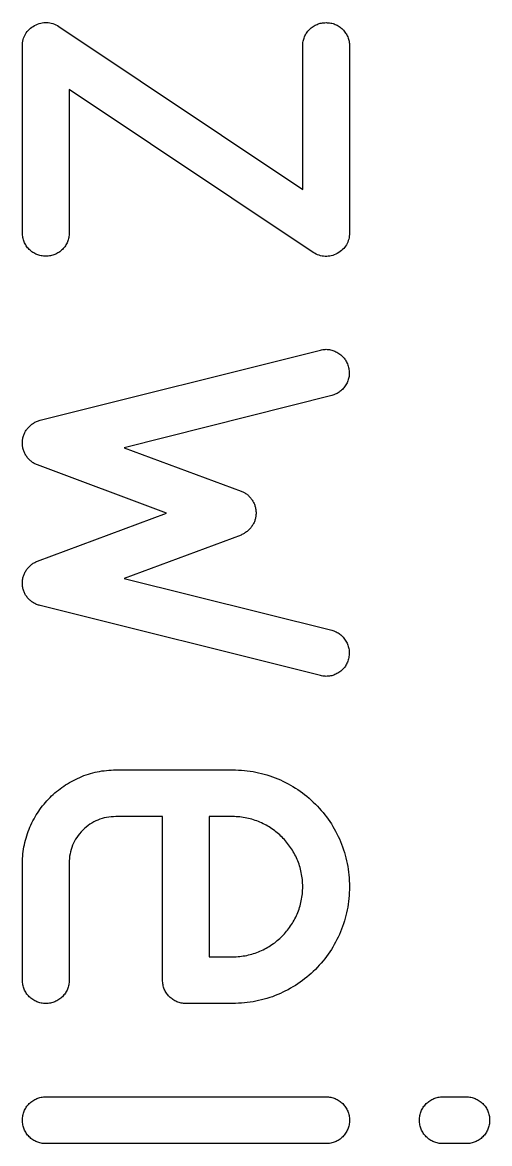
# Model space of a CAD drawing. Extents: x -220 to 711, y -42 to 774.
# Drawn here: x -164.97 to -146.97, y 58.6 to 101.81 of the extents above; entities that cross this region are included whole.
import ezdxf

# ---------------------------------------------------------------- set-up
doc = ezdxf.new("R2010")
doc.units = 0
doc.layers.get('0').update_dxf_attribs({"linetype": 'CONTINUOUS'})

msp = doc.modelspace()

# ---------------------------------------------------------------- linework, layer by layer
for p, q in [((-163.5663, 101.655), (-154.1703, 95.373)), ((-164.9703, 93.699), (-164.9703, 100.899)), ((-154.1703, 95.373), (-154.1703, 100.899)), ((-152.3703, 100.899), (-152.3703, 93.699)), ((-153.7743, 92.943), (-163.1703, 99.225)), ((-163.1703, 99.225), (-163.1703, 93.699)), ((-164.2863, 86.481), (-153.4863, 89.181)), ((-153.0543, 87.435), (-161.0463, 85.419)), ((-161.0463, 85.419), (-156.5463, 83.745)), ((-159.4263, 82.899), (-164.3943, 84.753)), ((-164.3943, 81.045), (-159.4263, 82.899)), ((-156.5463, 82.053), (-161.0463, 80.379)), ((-161.0463, 80.379), (-153.0543, 78.381)), ((-153.4863, 76.635), (-164.2863, 79.335)), ((-161.3703, 72.999), (-158.6703, 72.999)), ((-158.6703, 72.999), (-156.8703, 72.999)), ((-159.5703, 71.199), (-161.3703, 71.199)), ((-159.5703, 64.899), (-159.5703, 71.199)), ((-157.7703, 71.199), (-157.7703, 65.799)), ((-156.8703, 71.199), (-157.7703, 71.199)), ((-164.9703, 64.899), (-164.9703, 69.399)), ((-163.1703, 69.399), (-163.1703, 64.899)), ((-157.7703, 65.799), (-156.8703, 65.799)), ((-156.8703, 63.999), (-158.6703, 63.999)), ((-164.0703, 60.399), (-153.2703, 60.399)), ((-148.7703, 60.399), (-147.8703, 60.399)), ((-153.2703, 58.599), (-164.0703, 58.599)), ((-147.8703, 58.599), (-148.7703, 58.599))]:
    msp.add_line(p, q)
for points in [[(-164.9703, 100.899), (-164.9685, 100.9632), (-164.963, 101.0255), (-164.9539, 101.0858), (-164.9411, 101.1442), (-164.9246, 101.2006), (-164.9045, 101.255), (-164.8808, 101.3075), (-164.8533, 101.358), (-164.8223, 101.4065), (-164.7875, 101.453), (-164.7491, 101.4976), (-164.7071, 101.5402), (-164.6614, 101.5808), (-164.612, 101.6195), (-164.559, 101.6562), (-164.5023, 101.691)], [(-164.5023, 101.691), (-164.4438, 101.7203), (-164.3853, 101.7455), (-164.3268, 101.7665), (-164.2683, 101.7832), (-164.2098, 101.7957), (-164.1513, 101.804), (-164.0928, 101.8081), (-164.0343, 101.808), (-163.9758, 101.8036), (-163.9173, 101.795), (-163.8588, 101.7822), (-163.8003, 101.7652), (-163.7418, 101.744), (-163.6833, 101.7185), (-163.6248, 101.6888), (-163.5663, 101.655)], [(-153.9093, 101.538), (-153.8763, 101.5696), (-153.8423, 101.5991), (-153.8074, 101.6267), (-153.7715, 101.6521), (-153.7348, 101.6756), (-153.6971, 101.697), (-153.6586, 101.7164), (-153.6191, 101.7337), (-153.5787, 101.749), (-153.5374, 101.7623), (-153.4952, 101.7735), (-153.452, 101.7826), (-153.408, 101.7898), (-153.363, 101.7949), (-153.3171, 101.7979), (-153.2703, 101.799)], [(-153.2703, 101.799), (-153.2235, 101.7979), (-153.1777, 101.7949), (-153.1327, 101.7898), (-153.0887, 101.7826), (-153.0455, 101.7735), (-153.0033, 101.7623), (-152.962, 101.749), (-152.9216, 101.7337), (-152.8821, 101.7164), (-152.8435, 101.697), (-152.8059, 101.6756), (-152.7692, 101.6521), (-152.7333, 101.6267), (-152.6984, 101.5991), (-152.6644, 101.5696), (-152.6313, 101.538)], [(-154.1703, 100.899), (-154.1693, 100.9458), (-154.1663, 100.9916), (-154.1612, 101.0366), (-154.154, 101.0806), (-154.1449, 101.1238), (-154.1336, 101.166), (-154.1204, 101.2073), (-154.1051, 101.2477), (-154.0878, 101.2872), (-154.0684, 101.3258), (-154.047, 101.3634), (-154.0235, 101.4001), (-153.998, 101.436), (-153.9705, 101.4709), (-153.9409, 101.5049), (-153.9093, 101.538)], [(-152.6313, 101.538), (-152.5997, 101.5049), (-152.5702, 101.4709), (-152.5426, 101.436), (-152.5172, 101.4001), (-152.4937, 101.3634), (-152.4723, 101.3258), (-152.4529, 101.2872), (-152.4356, 101.2477), (-152.4203, 101.2073), (-152.407, 101.166), (-152.3958, 101.1238), (-152.3867, 101.0806), (-152.3795, 101.0366), (-152.3744, 100.9916), (-152.3714, 100.9458), (-152.3703, 100.899)], [(-164.7093, 93.06), (-164.7409, 93.093), (-164.7705, 93.127), (-164.798, 93.1619), (-164.8235, 93.1978), (-164.847, 93.2345), (-164.8684, 93.2722), (-164.8878, 93.3107), (-164.9051, 93.3502), (-164.9204, 93.3906), (-164.9336, 93.4319), (-164.9449, 93.4741), (-164.954, 93.5173), (-164.9612, 93.5613), (-164.9663, 93.6063), (-164.9693, 93.6522), (-164.9703, 93.699)], [(-163.1703, 93.699), (-163.1714, 93.6522), (-163.1744, 93.6063), (-163.1795, 93.5613), (-163.1867, 93.5173), (-163.1958, 93.4741), (-163.207, 93.4319), (-163.2203, 93.3906), (-163.2356, 93.3502), (-163.2529, 93.3107), (-163.2723, 93.2722), (-163.2937, 93.2345), (-163.3172, 93.1978), (-163.3426, 93.1619), (-163.3702, 93.127), (-163.3997, 93.093), (-163.4313, 93.06)], [(-152.3703, 93.699), (-152.3722, 93.6347), (-152.3777, 93.5724), (-152.3868, 93.5121), (-152.3996, 93.4537), (-152.416, 93.3973), (-152.4362, 93.3429), (-152.4599, 93.2904), (-152.4873, 93.24), (-152.5184, 93.1914), (-152.5532, 93.1449), (-152.5915, 93.1003), (-152.6336, 93.0577), (-152.6793, 93.0171), (-152.7287, 92.9784), (-152.7817, 92.9417), (-152.8383, 92.907)], [(-164.0703, 92.799), (-164.1171, 92.8), (-164.163, 92.803), (-164.208, 92.8081), (-164.252, 92.8153), (-164.2952, 92.8244), (-164.3374, 92.8357), (-164.3787, 92.8489), (-164.4191, 92.8642), (-164.4586, 92.8815), (-164.4971, 92.9009), (-164.5348, 92.9223), (-164.5715, 92.9458), (-164.6074, 92.9713), (-164.6423, 92.9988), (-164.6763, 93.0284), (-164.7093, 93.06)], [(-163.4313, 93.06), (-163.4644, 93.0284), (-163.4984, 92.9988), (-163.5333, 92.9713), (-163.5692, 92.9458), (-163.6059, 92.9223), (-163.6435, 92.9009), (-163.6821, 92.8815), (-163.7216, 92.8642), (-163.762, 92.8489), (-163.8033, 92.8357), (-163.8455, 92.8244), (-163.8887, 92.8153), (-163.9327, 92.8081), (-163.9777, 92.803), (-164.0235, 92.8), (-164.0703, 92.799)], [(-152.8383, 92.907), (-152.8968, 92.8776), (-152.9553, 92.8524), (-153.0138, 92.8314), (-153.0723, 92.8147), (-153.1308, 92.8022), (-153.1893, 92.7939), (-153.2478, 92.7898), (-153.3063, 92.79), (-153.3648, 92.7943), (-153.4233, 92.8029), (-153.4818, 92.8157), (-153.5403, 92.8327), (-153.5988, 92.8539), (-153.6573, 92.8794), (-153.7158, 92.9091), (-153.7743, 92.943)], [(-153.4863, 89.181), (-153.4415, 89.1911), (-153.397, 89.199), (-153.3529, 89.2046), (-153.3092, 89.208), (-153.2657, 89.2091), (-153.2227, 89.208), (-153.18, 89.2046), (-153.1376, 89.199), (-153.0956, 89.1911), (-153.0539, 89.181), (-153.0126, 89.1686), (-152.9717, 89.154), (-152.931, 89.1371), (-152.8908, 89.118), (-152.8509, 89.0966), (-152.8113, 89.073)], [(-152.8113, 89.073), (-152.7728, 89.0476), (-152.7361, 89.0209), (-152.7011, 88.993), (-152.6679, 88.9638), (-152.6364, 88.9334), (-152.6067, 88.9017), (-152.5788, 88.8687), (-152.5526, 88.8345), (-152.5282, 88.799), (-152.5055, 88.7622), (-152.4846, 88.7241), (-152.4654, 88.6848), (-152.448, 88.6443), (-152.4324, 88.6024), (-152.4185, 88.5593), (-152.4063, 88.515)], [(-152.4063, 88.515), (-152.3962, 88.4701), (-152.3882, 88.4257), (-152.3824, 88.3815), (-152.3788, 88.3378), (-152.3773, 88.2944), (-152.3781, 88.2513), (-152.381, 88.2086), (-152.3861, 88.1662), (-152.3934, 88.1242), (-152.4028, 88.0825), (-152.4145, 88.0412), (-152.4283, 88.0003), (-152.4443, 87.9597), (-152.4624, 87.9194), (-152.4828, 87.8795), (-152.5053, 87.84)], [(-152.5053, 87.84), (-152.5296, 87.8015), (-152.5553, 87.7647), (-152.5822, 87.7297), (-152.6105, 87.6965), (-152.6402, 87.6651), (-152.6711, 87.6353), (-152.7034, 87.6074), (-152.7371, 87.5812), (-152.7721, 87.5568), (-152.8084, 87.5341), (-152.846, 87.5132), (-152.885, 87.494), (-152.9254, 87.4766), (-152.967, 87.461), (-153.01, 87.4471), (-153.0543, 87.435)], [(-164.7633, 86.175), (-164.7393, 86.2015), (-164.7145, 86.227), (-164.689, 86.2515), (-164.6627, 86.2751), (-164.6355, 86.2977), (-164.6077, 86.3192), (-164.579, 86.3398), (-164.5496, 86.3595), (-164.5194, 86.3781), (-164.4884, 86.3957), (-164.4567, 86.4124), (-164.4242, 86.4281), (-164.3909, 86.4428), (-164.3568, 86.4565), (-164.322, 86.4692), (-164.2863, 86.481)], [(-164.9703, 85.653), (-164.9674, 85.6909), (-164.9632, 85.7281), (-164.9576, 85.7645), (-164.9507, 85.8003), (-164.9424, 85.8354), (-164.9328, 85.8698), (-164.9219, 85.9035), (-164.9096, 85.9365), (-164.896, 85.9687), (-164.881, 86.0003), (-164.8648, 86.0312), (-164.8472, 86.0613), (-164.8282, 86.0908), (-164.8079, 86.1196), (-164.7863, 86.1476), (-164.7633, 86.175)], [(-164.8263, 85.104), (-164.8459, 85.1346), (-164.864, 85.1657), (-164.8808, 85.1973), (-164.8961, 85.2294), (-164.91, 85.262), (-164.9225, 85.2951), (-164.9336, 85.3286), (-164.9433, 85.3627), (-164.9516, 85.3973), (-164.9585, 85.4323), (-164.964, 85.4679), (-164.9681, 85.5039), (-164.9708, 85.5404), (-164.972, 85.5774), (-164.9719, 85.615), (-164.9703, 85.653)], [(-164.3943, 84.753), (-164.4277, 84.767), (-164.4602, 84.7821), (-164.4918, 84.7982), (-164.5226, 84.8154), (-164.5525, 84.8336), (-164.5817, 84.8529), (-164.6099, 84.8733), (-164.6373, 84.8947), (-164.6639, 84.9172), (-164.6897, 84.9407), (-164.7145, 84.9653), (-164.7386, 84.9909), (-164.7618, 85.0176), (-164.7842, 85.0453), (-164.8057, 85.0741), (-164.8263, 85.104)], [(-156.5463, 83.745), (-156.5152, 83.7331), (-156.4847, 83.7202), (-156.455, 83.7061), (-156.426, 83.691), (-156.3976, 83.6746), (-156.37, 83.6572), (-156.3431, 83.6386), (-156.3168, 83.619), (-156.2913, 83.5981), (-156.2665, 83.5762), (-156.2424, 83.5531), (-156.219, 83.529), (-156.1963, 83.5036), (-156.1742, 83.4772), (-156.1529, 83.4496), (-156.1323, 83.421)], [(-156.1323, 83.421), (-156.1127, 83.3915), (-156.0944, 83.3616), (-156.0773, 83.3313), (-156.0615, 83.3006), (-156.0469, 83.2694), (-156.0336, 83.2379), (-156.0216, 83.2059), (-156.0108, 83.1735), (-156.0013, 83.1406), (-155.9931, 83.1074), (-155.9862, 83.0737), (-155.9805, 83.0396), (-155.976, 83.0051), (-155.9729, 82.9701), (-155.971, 82.9347), (-155.9703, 82.899)], [(-155.9703, 82.899), (-155.971, 82.8632), (-155.9729, 82.8279), (-155.976, 82.7932), (-155.9805, 82.7589), (-155.9862, 82.7251), (-155.9931, 82.6918), (-156.0013, 82.659), (-156.0108, 82.6267), (-156.0216, 82.5949), (-156.0336, 82.5636), (-156.0469, 82.5327), (-156.0615, 82.5024), (-156.0773, 82.4725), (-156.0944, 82.4432), (-156.1127, 82.4143), (-156.1323, 82.386)], [(-156.1323, 82.386), (-156.1529, 82.3583), (-156.1742, 82.3315), (-156.1963, 82.3057), (-156.219, 82.2808), (-156.2424, 82.2568), (-156.2665, 82.2337), (-156.2913, 82.2115), (-156.3168, 82.1902), (-156.3431, 82.1699), (-156.37, 82.1504), (-156.3976, 82.1319), (-156.426, 82.1143), (-156.455, 82.0976), (-156.4847, 82.0818), (-156.5152, 82.0669), (-156.5463, 82.053)], [(-164.8263, 80.694), (-164.8057, 80.7238), (-164.7842, 80.7526), (-164.7618, 80.7803), (-164.7386, 80.807), (-164.7145, 80.8327), (-164.6897, 80.8572), (-164.6639, 80.8807), (-164.6373, 80.9032), (-164.6099, 80.9246), (-164.5817, 80.945), (-164.5525, 80.9643), (-164.5226, 80.9825), (-164.4918, 80.9997), (-164.4602, 81.0158), (-164.4277, 81.0309), (-164.3943, 81.045)], [(-164.9703, 80.145), (-164.9719, 80.183), (-164.972, 80.2205), (-164.9708, 80.2575), (-164.9681, 80.294), (-164.964, 80.3301), (-164.9585, 80.3656), (-164.9516, 80.4007), (-164.9433, 80.4352), (-164.9336, 80.4693), (-164.9225, 80.5028), (-164.91, 80.5359), (-164.8961, 80.5685), (-164.8808, 80.6006), (-164.864, 80.6322), (-164.8459, 80.6633), (-164.8263, 80.694)], [(-164.7633, 79.623), (-164.7863, 79.6503), (-164.8079, 79.6784), (-164.8282, 79.7071), (-164.8472, 79.7366), (-164.8648, 79.7667), (-164.881, 79.7976), (-164.896, 79.8292), (-164.9096, 79.8615), (-164.9219, 79.8944), (-164.9328, 79.9281), (-164.9424, 79.9625), (-164.9507, 79.9976), (-164.9576, 80.0334), (-164.9632, 80.0699), (-164.9674, 80.1071), (-164.9703, 80.145)], [(-164.2863, 79.335), (-164.322, 79.3445), (-164.3568, 79.3552), (-164.3909, 79.367), (-164.4242, 79.38), (-164.4567, 79.394), (-164.4884, 79.4092), (-164.5194, 79.4255), (-164.5496, 79.443), (-164.579, 79.4615), (-164.6077, 79.4812), (-164.6355, 79.502), (-164.6627, 79.524), (-164.689, 79.547), (-164.7145, 79.5712), (-164.7393, 79.5965), (-164.7633, 79.623)], [(-153.0543, 78.381), (-153.01, 78.3688), (-152.967, 78.3548), (-152.9254, 78.339), (-152.885, 78.3213), (-152.846, 78.3019), (-152.8084, 78.2806), (-152.7721, 78.2574), (-152.7371, 78.2325), (-152.7034, 78.2057), (-152.6711, 78.1771), (-152.6402, 78.1466), (-152.6105, 78.1143), (-152.5822, 78.0802), (-152.5553, 78.0443), (-152.5296, 78.0065), (-152.5053, 77.967)], [(-152.5053, 77.967), (-152.4828, 77.9263), (-152.4624, 77.8854), (-152.4443, 77.8442), (-152.4283, 77.8027), (-152.4145, 77.7609), (-152.4028, 77.7189), (-152.3934, 77.6766), (-152.3861, 77.634), (-152.381, 77.5911), (-152.3781, 77.5479), (-152.3773, 77.5044), (-152.3788, 77.4607), (-152.3824, 77.4167), (-152.3882, 77.3724), (-152.3962, 77.3278), (-152.4063, 77.283)], [(-152.4063, 77.283), (-152.4185, 77.2386), (-152.4324, 77.1956), (-152.448, 77.154), (-152.4654, 77.1136), (-152.4846, 77.0747), (-152.5055, 77.037), (-152.5282, 77.0007), (-152.5526, 76.9657), (-152.5788, 76.9321), (-152.6067, 76.8998), (-152.6364, 76.8688), (-152.6679, 76.8391), (-152.7011, 76.8108), (-152.7361, 76.7839), (-152.7728, 76.7583), (-152.8113, 76.734)], [(-152.8113, 76.734), (-152.8509, 76.7114), (-152.8908, 76.6911), (-152.931, 76.6729), (-152.9717, 76.6569), (-153.0126, 76.6431), (-153.0539, 76.6314), (-153.0956, 76.622), (-153.1376, 76.6147), (-153.18, 76.6096), (-153.2227, 76.6067), (-153.2657, 76.606), (-153.3092, 76.6074), (-153.3529, 76.611), (-153.397, 76.6168), (-153.4415, 76.6248), (-153.4863, 76.635)], [(-163.9083, 71.937), (-163.8469, 71.9969), (-163.7842, 72.0554), (-163.7201, 72.1122), (-163.6547, 72.1676), (-163.5879, 72.2214), (-163.5198, 72.2736), (-163.4504, 72.3243), (-163.3796, 72.3735), (-163.3075, 72.4211), (-163.234, 72.4671), (-163.1593, 72.5116), (-163.0832, 72.5546), (-163.0057, 72.596), (-162.9269, 72.6359), (-162.8468, 72.6742), (-162.7653, 72.711)], [(-162.7653, 72.711), (-162.6829, 72.7458), (-162.5998, 72.7785), (-162.5161, 72.8088), (-162.4318, 72.837), (-162.3468, 72.8628), (-162.2612, 72.8865), (-162.175, 72.9078), (-162.0881, 72.927), (-162.0006, 72.9438), (-161.9124, 72.9585), (-161.8237, 72.9708), (-161.7343, 72.981), (-161.6442, 72.9888), (-161.5536, 72.9945), (-161.4623, 72.9978), (-161.3703, 72.999)], [(-156.8703, 72.999), (-156.756, 72.9976), (-156.6424, 72.9936), (-156.5296, 72.9869), (-156.4175, 72.9776), (-156.3063, 72.9656), (-156.1958, 72.9509), (-156.086, 72.9335), (-155.9771, 72.9135), (-155.8689, 72.8907), (-155.7615, 72.8654), (-155.6549, 72.8373), (-155.549, 72.8066), (-155.4439, 72.7732), (-155.3396, 72.7371), (-155.2361, 72.6984), (-155.1333, 72.657)], [(-155.1333, 72.657), (-155.0317, 72.6131), (-154.9315, 72.567), (-154.8329, 72.5186), (-154.7357, 72.468), (-154.6399, 72.4151), (-154.5457, 72.36), (-154.4529, 72.3026), (-154.3616, 72.243), (-154.2718, 72.1811), (-154.1834, 72.117), (-154.0965, 72.0506), (-154.0112, 71.982), (-153.9272, 71.9111), (-153.8448, 71.838), (-153.7638, 71.7626), (-153.6843, 71.685)], [(-164.6823, 70.794), (-164.6456, 70.8754), (-164.6072, 70.9555), (-164.5674, 71.0343), (-164.526, 71.1118), (-164.483, 71.1879), (-164.4385, 71.2627), (-164.3924, 71.3361), (-164.3448, 71.4082), (-164.2957, 71.479), (-164.245, 71.5484), (-164.1928, 71.6165), (-164.139, 71.6833), (-164.0836, 71.7487), (-164.0267, 71.8128), (-163.9683, 71.8755), (-163.9083, 71.937)], [(-153.6843, 71.685), (-153.6067, 71.6055), (-153.5313, 71.5245), (-153.4582, 71.4421), (-153.3873, 71.3581), (-153.3187, 71.2728), (-153.2523, 71.1859), (-153.1882, 71.0975), (-153.1263, 71.0077), (-153.0667, 70.9164), (-153.0093, 70.8236), (-152.9542, 70.7294), (-152.9013, 70.6336), (-152.8507, 70.5364), (-152.8023, 70.4378), (-152.7562, 70.3376), (-152.7123, 70.236)], [(-161.3703, 71.199), (-161.4639, 71.1969), (-161.5557, 71.1908), (-161.6456, 71.1806), (-161.7337, 71.1663), (-161.82, 71.148), (-161.9044, 71.1256), (-161.9871, 71.099), (-162.0678, 71.0685), (-162.1468, 71.0338), (-162.2239, 70.9951), (-162.2992, 70.9522), (-162.3727, 70.9053), (-162.4444, 70.8544), (-162.5142, 70.7993), (-162.5822, 70.7402), (-162.6483, 70.677)], [(-155.8173, 70.983), (-155.8795, 71.0091), (-155.9421, 71.0336), (-156.0052, 71.0564), (-156.0688, 71.0775), (-156.1329, 71.0969), (-156.1974, 71.1146), (-156.2625, 71.1306), (-156.3281, 71.145), (-156.3941, 71.1576), (-156.4607, 71.1686), (-156.5277, 71.1779), (-156.5953, 71.1855), (-156.6633, 71.1914), (-156.7318, 71.1956), (-156.8008, 71.1981), (-156.8703, 71.199)], [(-154.9623, 70.407), (-155.0079, 70.4514), (-155.0544, 70.4947), (-155.1021, 70.5369), (-155.1508, 70.578), (-155.2005, 70.6179), (-155.2513, 70.6567), (-155.3032, 70.6944), (-155.3561, 70.731), (-155.4101, 70.7664), (-155.4651, 70.8007), (-155.5211, 70.8339), (-155.5783, 70.866), (-155.6365, 70.8969), (-155.6957, 70.9267), (-155.756, 70.9554), (-155.8173, 70.983)], [(-164.9703, 69.399), (-164.9692, 69.4909), (-164.9658, 69.5822), (-164.9602, 69.6729), (-164.9523, 69.7629), (-164.9422, 69.8523), (-164.9298, 69.9411), (-164.9152, 70.0292), (-164.8983, 70.1167), (-164.8792, 70.2036), (-164.8578, 70.2898), (-164.8342, 70.3754), (-164.8083, 70.4604), (-164.7802, 70.5447), (-164.7498, 70.6284), (-164.7172, 70.7115), (-164.6823, 70.794)], [(-162.6483, 70.677), (-162.7116, 70.6108), (-162.7707, 70.5428), (-162.8257, 70.473), (-162.8767, 70.4013), (-162.9236, 70.3279), (-162.9664, 70.2526), (-163.0052, 70.1754), (-163.0398, 70.0965), (-163.0704, 70.0157), (-163.0969, 69.9331), (-163.1194, 69.8486), (-163.1377, 69.7623), (-163.152, 69.6742), (-163.1622, 69.5843), (-163.1683, 69.4925), (-163.1703, 69.399)], [(-154.3863, 69.552), (-154.4139, 69.6133), (-154.4426, 69.6736), (-154.4724, 69.7328), (-154.5033, 69.791), (-154.5354, 69.8482), (-154.5686, 69.9042), (-154.6029, 69.9592), (-154.6383, 70.0132), (-154.6749, 70.0661), (-154.7126, 70.118), (-154.7514, 70.1688), (-154.7913, 70.2185), (-154.8324, 70.2672), (-154.8746, 70.3148), (-154.9179, 70.3614), (-154.9623, 70.407)], [(-152.7123, 70.236), (-152.6709, 70.1332), (-152.6322, 70.0297), (-152.5961, 69.9254), (-152.5627, 69.8203), (-152.532, 69.7144), (-152.5039, 69.6078), (-152.4786, 69.5004), (-152.4558, 69.3922), (-152.4358, 69.2833), (-152.4184, 69.1735), (-152.4037, 69.063), (-152.3917, 68.9518), (-152.3824, 68.8397), (-152.3757, 68.7269), (-152.3717, 68.6133), (-152.3703, 68.499)], [(-154.1703, 68.499), (-154.1712, 68.5685), (-154.1737, 68.6375), (-154.1779, 68.706), (-154.1838, 68.774), (-154.1914, 68.8416), (-154.2007, 68.9086), (-154.2117, 68.9752), (-154.2243, 69.0412), (-154.2387, 69.1068), (-154.2547, 69.1718), (-154.2724, 69.2364), (-154.2918, 69.3005), (-154.3129, 69.3641), (-154.3357, 69.4272), (-154.3602, 69.4898), (-154.3863, 69.552)], [(-154.3863, 67.446), (-154.3602, 67.5081), (-154.3357, 67.5707), (-154.3129, 67.6338), (-154.2918, 67.6974), (-154.2724, 67.7615), (-154.2547, 67.8261), (-154.2387, 67.8911), (-154.2243, 67.9567), (-154.2117, 68.0228), (-154.2007, 68.0893), (-154.1914, 68.1564), (-154.1838, 68.2239), (-154.1779, 68.2919), (-154.1737, 68.3604), (-154.1712, 68.4295), (-154.1703, 68.499)], [(-152.3703, 68.499), (-152.3717, 68.3846), (-152.3757, 68.271), (-152.3824, 68.1582), (-152.3917, 68.0461), (-152.4037, 67.9349), (-152.4184, 67.8244), (-152.4358, 67.7147), (-152.4558, 67.6057), (-152.4786, 67.4975), (-152.5039, 67.3901), (-152.532, 67.2835), (-152.5627, 67.1776), (-152.5961, 67.0726), (-152.6322, 66.9683), (-152.6709, 66.8647), (-152.7123, 66.762)], [(-154.9623, 66.591), (-154.9179, 66.6365), (-154.8746, 66.6831), (-154.8324, 66.7307), (-154.7913, 66.7794), (-154.7514, 66.8291), (-154.7126, 66.8799), (-154.6749, 66.9318), (-154.6383, 66.9847), (-154.6029, 67.0387), (-154.5686, 67.0937), (-154.5354, 67.1498), (-154.5033, 67.2069), (-154.4724, 67.2651), (-154.4426, 67.3243), (-154.4139, 67.3846), (-154.3863, 67.446)], [(-155.8173, 66.015), (-155.756, 66.0425), (-155.6957, 66.0712), (-155.6365, 66.101), (-155.5783, 66.132), (-155.5211, 66.164), (-155.4651, 66.1972), (-155.4101, 66.2315), (-155.3561, 66.267), (-155.3032, 66.3035), (-155.2513, 66.3412), (-155.2005, 66.38), (-155.1508, 66.42), (-155.1021, 66.461), (-155.0544, 66.5032), (-155.0079, 66.5465), (-154.9623, 66.591)], [(-152.7123, 66.762), (-152.7562, 66.6603), (-152.8023, 66.5602), (-152.8507, 66.4615), (-152.9013, 66.3643), (-152.9542, 66.2685), (-153.0093, 66.1743), (-153.0667, 66.0815), (-153.1263, 65.9902), (-153.1882, 65.9004), (-153.2523, 65.812), (-153.3187, 65.7252), (-153.3873, 65.6398), (-153.4582, 65.5559), (-153.5313, 65.4734), (-153.6067, 65.3924), (-153.6843, 65.313)], [(-156.8703, 65.799), (-156.8008, 65.7998), (-156.7318, 65.8023), (-156.6633, 65.8066), (-156.5953, 65.8125), (-156.5277, 65.8201), (-156.4607, 65.8293), (-156.3941, 65.8403), (-156.3281, 65.853), (-156.2625, 65.8673), (-156.1974, 65.8833), (-156.1329, 65.9011), (-156.0688, 65.9205), (-156.0052, 65.9416), (-155.9421, 65.9643), (-155.8795, 65.9888), (-155.8173, 66.015)], [(-153.6843, 65.313), (-153.7638, 65.2353), (-153.8448, 65.16), (-153.9272, 65.0868), (-154.0112, 65.016), (-154.0965, 64.9473), (-154.1834, 64.881), (-154.2718, 64.8168), (-154.3616, 64.755), (-154.4529, 64.6953), (-154.5457, 64.638), (-154.6399, 64.5828), (-154.7357, 64.53), (-154.8329, 64.4793), (-154.9315, 64.431), (-155.0317, 64.3848), (-155.1333, 64.341)], [(-164.7093, 64.26), (-164.7409, 64.293), (-164.7705, 64.327), (-164.798, 64.3619), (-164.8235, 64.3978), (-164.847, 64.4345), (-164.8684, 64.4722), (-164.8878, 64.5107), (-164.9051, 64.5502), (-164.9204, 64.5906), (-164.9336, 64.6319), (-164.9449, 64.6741), (-164.954, 64.7173), (-164.9612, 64.7613), (-164.9663, 64.8063), (-164.9693, 64.8522), (-164.9703, 64.899)], [(-163.1703, 64.899), (-163.1714, 64.8522), (-163.1744, 64.8063), (-163.1795, 64.7613), (-163.1867, 64.7173), (-163.1958, 64.6741), (-163.207, 64.6319), (-163.2203, 64.5906), (-163.2356, 64.5502), (-163.2529, 64.5107), (-163.2723, 64.4722), (-163.2937, 64.4345), (-163.3172, 64.3978), (-163.3426, 64.3619), (-163.3702, 64.327), (-163.3997, 64.293), (-163.4313, 64.26)], [(-159.3093, 64.26), (-159.3409, 64.293), (-159.3705, 64.327), (-159.398, 64.3619), (-159.4235, 64.3978), (-159.447, 64.4345), (-159.4684, 64.4722), (-159.4878, 64.5107), (-159.5051, 64.5502), (-159.5204, 64.5906), (-159.5336, 64.6319), (-159.5449, 64.6741), (-159.554, 64.7173), (-159.5612, 64.7613), (-159.5663, 64.8063), (-159.5693, 64.8522), (-159.5703, 64.899)], [(-164.0703, 63.999), (-164.1171, 64), (-164.163, 64.003), (-164.208, 64.0081), (-164.252, 64.0153), (-164.2952, 64.0244), (-164.3374, 64.0357), (-164.3787, 64.0489), (-164.4191, 64.0642), (-164.4586, 64.0815), (-164.4971, 64.1009), (-164.5348, 64.1223), (-164.5715, 64.1458), (-164.6074, 64.1713), (-164.6423, 64.1988), (-164.6763, 64.2284), (-164.7093, 64.26)], [(-163.4313, 64.26), (-163.4644, 64.2284), (-163.4984, 64.1988), (-163.5333, 64.1713), (-163.5692, 64.1458), (-163.6059, 64.1223), (-163.6435, 64.1009), (-163.6821, 64.0815), (-163.7216, 64.0642), (-163.762, 64.0489), (-163.8033, 64.0357), (-163.8455, 64.0244), (-163.8887, 64.0153), (-163.9327, 64.0081), (-163.9777, 64.003), (-164.0235, 64), (-164.0703, 63.999)], [(-158.6703, 63.999), (-158.7171, 64), (-158.763, 64.003), (-158.808, 64.0081), (-158.852, 64.0153), (-158.8952, 64.0244), (-158.9374, 64.0357), (-158.9787, 64.0489), (-159.0191, 64.0642), (-159.0586, 64.0815), (-159.0971, 64.1009), (-159.1348, 64.1223), (-159.1715, 64.1458), (-159.2074, 64.1713), (-159.2423, 64.1988), (-159.2763, 64.2284), (-159.3093, 64.26)], [(-155.1333, 64.341), (-155.2361, 64.2995), (-155.3396, 64.2608), (-155.4439, 64.2247), (-155.549, 64.1913), (-155.6549, 64.1606), (-155.7615, 64.1326), (-155.8689, 64.1072), (-155.9771, 64.0845), (-156.086, 64.0644), (-156.1958, 64.0471), (-156.3063, 64.0324), (-156.4175, 64.0203), (-156.5296, 64.011), (-156.6424, 64.0043), (-156.756, 64.0003), (-156.8703, 63.999)], [(-164.9703, 59.499), (-164.9693, 59.5458), (-164.9663, 59.5916), (-164.9612, 59.6366), (-164.954, 59.6806), (-164.9449, 59.7238), (-164.9336, 59.766), (-164.9204, 59.8073), (-164.9051, 59.8477), (-164.8878, 59.8872), (-164.8684, 59.9258), (-164.847, 59.9634), (-164.8235, 60.0001), (-164.798, 60.036), (-164.7705, 60.0709), (-164.7409, 60.1049), (-164.7093, 60.138)], [(-164.7093, 60.138), (-164.6763, 60.1696), (-164.6423, 60.1991), (-164.6074, 60.2267), (-164.5715, 60.2521), (-164.5348, 60.2756), (-164.4971, 60.297), (-164.4586, 60.3164), (-164.4191, 60.3337), (-164.3787, 60.349), (-164.3374, 60.3623), (-164.2952, 60.3735), (-164.252, 60.3826), (-164.208, 60.3898), (-164.163, 60.3949), (-164.1171, 60.3979), (-164.0703, 60.399)], [(-153.2703, 60.399), (-153.2235, 60.3979), (-153.1777, 60.3949), (-153.1327, 60.3898), (-153.0887, 60.3826), (-153.0455, 60.3735), (-153.0033, 60.3623), (-152.962, 60.349), (-152.9216, 60.3337), (-152.8821, 60.3164), (-152.8435, 60.297), (-152.8059, 60.2756), (-152.7692, 60.2521), (-152.7333, 60.2267), (-152.6984, 60.1991), (-152.6644, 60.1696), (-152.6313, 60.138)], [(-152.6313, 60.138), (-152.5997, 60.1049), (-152.5702, 60.0709), (-152.5426, 60.036), (-152.5172, 60.0001), (-152.4937, 59.9634), (-152.4723, 59.9258), (-152.4529, 59.8872), (-152.4356, 59.8477), (-152.4203, 59.8073), (-152.407, 59.766), (-152.3958, 59.7238), (-152.3867, 59.6806), (-152.3795, 59.6366), (-152.3744, 59.5916), (-152.3714, 59.5458), (-152.3703, 59.499)], [(-149.6703, 59.499), (-149.6693, 59.5458), (-149.6663, 59.5916), (-149.6612, 59.6366), (-149.654, 59.6806), (-149.6449, 59.7238), (-149.6336, 59.766), (-149.6204, 59.8073), (-149.6051, 59.8477), (-149.5878, 59.8872), (-149.5684, 59.9258), (-149.547, 59.9634), (-149.5235, 60.0001), (-149.498, 60.036), (-149.4705, 60.0709), (-149.4409, 60.1049), (-149.4093, 60.138)], [(-149.4093, 60.138), (-149.3763, 60.1696), (-149.3423, 60.1991), (-149.3074, 60.2267), (-149.2715, 60.2521), (-149.2348, 60.2756), (-149.1971, 60.297), (-149.1586, 60.3164), (-149.1191, 60.3337), (-149.0787, 60.349), (-149.0374, 60.3623), (-148.9952, 60.3735), (-148.952, 60.3826), (-148.908, 60.3898), (-148.863, 60.3949), (-148.8171, 60.3979), (-148.7703, 60.399)], [(-147.8703, 60.399), (-147.8235, 60.3979), (-147.7777, 60.3949), (-147.7327, 60.3898), (-147.6887, 60.3826), (-147.6455, 60.3735), (-147.6033, 60.3623), (-147.562, 60.349), (-147.5216, 60.3337), (-147.4821, 60.3164), (-147.4435, 60.297), (-147.4059, 60.2756), (-147.3692, 60.2521), (-147.3333, 60.2267), (-147.2984, 60.1991), (-147.2644, 60.1696), (-147.2313, 60.138)], [(-147.2313, 60.138), (-147.1997, 60.1049), (-147.1702, 60.0709), (-147.1426, 60.036), (-147.1172, 60.0001), (-147.0937, 59.9634), (-147.0723, 59.9258), (-147.0529, 59.8872), (-147.0356, 59.8477), (-147.0203, 59.8073), (-147.007, 59.766), (-146.9958, 59.7238), (-146.9867, 59.6806), (-146.9795, 59.6366), (-146.9744, 59.5916), (-146.9714, 59.5458), (-146.9703, 59.499)], [(-164.7093, 58.86), (-164.7409, 58.893), (-164.7705, 58.927), (-164.798, 58.9619), (-164.8235, 58.9978), (-164.847, 59.0345), (-164.8684, 59.0722), (-164.8878, 59.1107), (-164.9051, 59.1502), (-164.9204, 59.1906), (-164.9336, 59.2319), (-164.9449, 59.2741), (-164.954, 59.3173), (-164.9612, 59.3613), (-164.9663, 59.4063), (-164.9693, 59.4522), (-164.9703, 59.499)], [(-152.3703, 59.499), (-152.3714, 59.4522), (-152.3744, 59.4063), (-152.3795, 59.3613), (-152.3867, 59.3173), (-152.3958, 59.2741), (-152.407, 59.2319), (-152.4203, 59.1906), (-152.4356, 59.1502), (-152.4529, 59.1107), (-152.4723, 59.0722), (-152.4937, 59.0345), (-152.5172, 58.9978), (-152.5426, 58.9619), (-152.5702, 58.927), (-152.5997, 58.893), (-152.6313, 58.86)], [(-149.4093, 58.86), (-149.4409, 58.893), (-149.4705, 58.927), (-149.498, 58.9619), (-149.5235, 58.9978), (-149.547, 59.0345), (-149.5684, 59.0722), (-149.5878, 59.1107), (-149.6051, 59.1502), (-149.6204, 59.1906), (-149.6336, 59.2319), (-149.6449, 59.2741), (-149.654, 59.3173), (-149.6612, 59.3613), (-149.6663, 59.4063), (-149.6693, 59.4522), (-149.6703, 59.499)], [(-146.9703, 59.499), (-146.9714, 59.4522), (-146.9744, 59.4063), (-146.9795, 59.3613), (-146.9867, 59.3173), (-146.9958, 59.2741), (-147.007, 59.2319), (-147.0203, 59.1906), (-147.0356, 59.1502), (-147.0529, 59.1107), (-147.0723, 59.0722), (-147.0937, 59.0345), (-147.1172, 58.9978), (-147.1426, 58.9619), (-147.1702, 58.927), (-147.1997, 58.893), (-147.2313, 58.86)], [(-164.0703, 58.599), (-164.1171, 58.6), (-164.163, 58.603), (-164.208, 58.6081), (-164.252, 58.6153), (-164.2952, 58.6244), (-164.3374, 58.6357), (-164.3787, 58.6489), (-164.4191, 58.6642), (-164.4586, 58.6815), (-164.4971, 58.7009), (-164.5348, 58.7223), (-164.5715, 58.7458), (-164.6074, 58.7713), (-164.6423, 58.7988), (-164.6763, 58.8284), (-164.7093, 58.86)], [(-152.6313, 58.86), (-152.6644, 58.8284), (-152.6984, 58.7988), (-152.7333, 58.7713), (-152.7692, 58.7458), (-152.8059, 58.7223), (-152.8435, 58.7009), (-152.8821, 58.6815), (-152.9216, 58.6642), (-152.962, 58.6489), (-153.0033, 58.6357), (-153.0455, 58.6244), (-153.0887, 58.6153), (-153.1327, 58.6081), (-153.1777, 58.603), (-153.2235, 58.6), (-153.2703, 58.599)], [(-148.7703, 58.599), (-148.8171, 58.6), (-148.863, 58.603), (-148.908, 58.6081), (-148.952, 58.6153), (-148.9952, 58.6244), (-149.0374, 58.6357), (-149.0787, 58.6489), (-149.1191, 58.6642), (-149.1586, 58.6815), (-149.1971, 58.7009), (-149.2348, 58.7223), (-149.2715, 58.7458), (-149.3074, 58.7713), (-149.3423, 58.7988), (-149.3763, 58.8284), (-149.4093, 58.86)], [(-147.2313, 58.86), (-147.2644, 58.8284), (-147.2984, 58.7988), (-147.3333, 58.7713), (-147.3692, 58.7458), (-147.4059, 58.7223), (-147.4435, 58.7009), (-147.4821, 58.6815), (-147.5216, 58.6642), (-147.562, 58.6489), (-147.6033, 58.6357), (-147.6455, 58.6244), (-147.6887, 58.6153), (-147.7327, 58.6081), (-147.7777, 58.603), (-147.8235, 58.6), (-147.8703, 58.599)]]:
    msp.add_lwpolyline(points)

doc.saveas('drawing.dxf')
